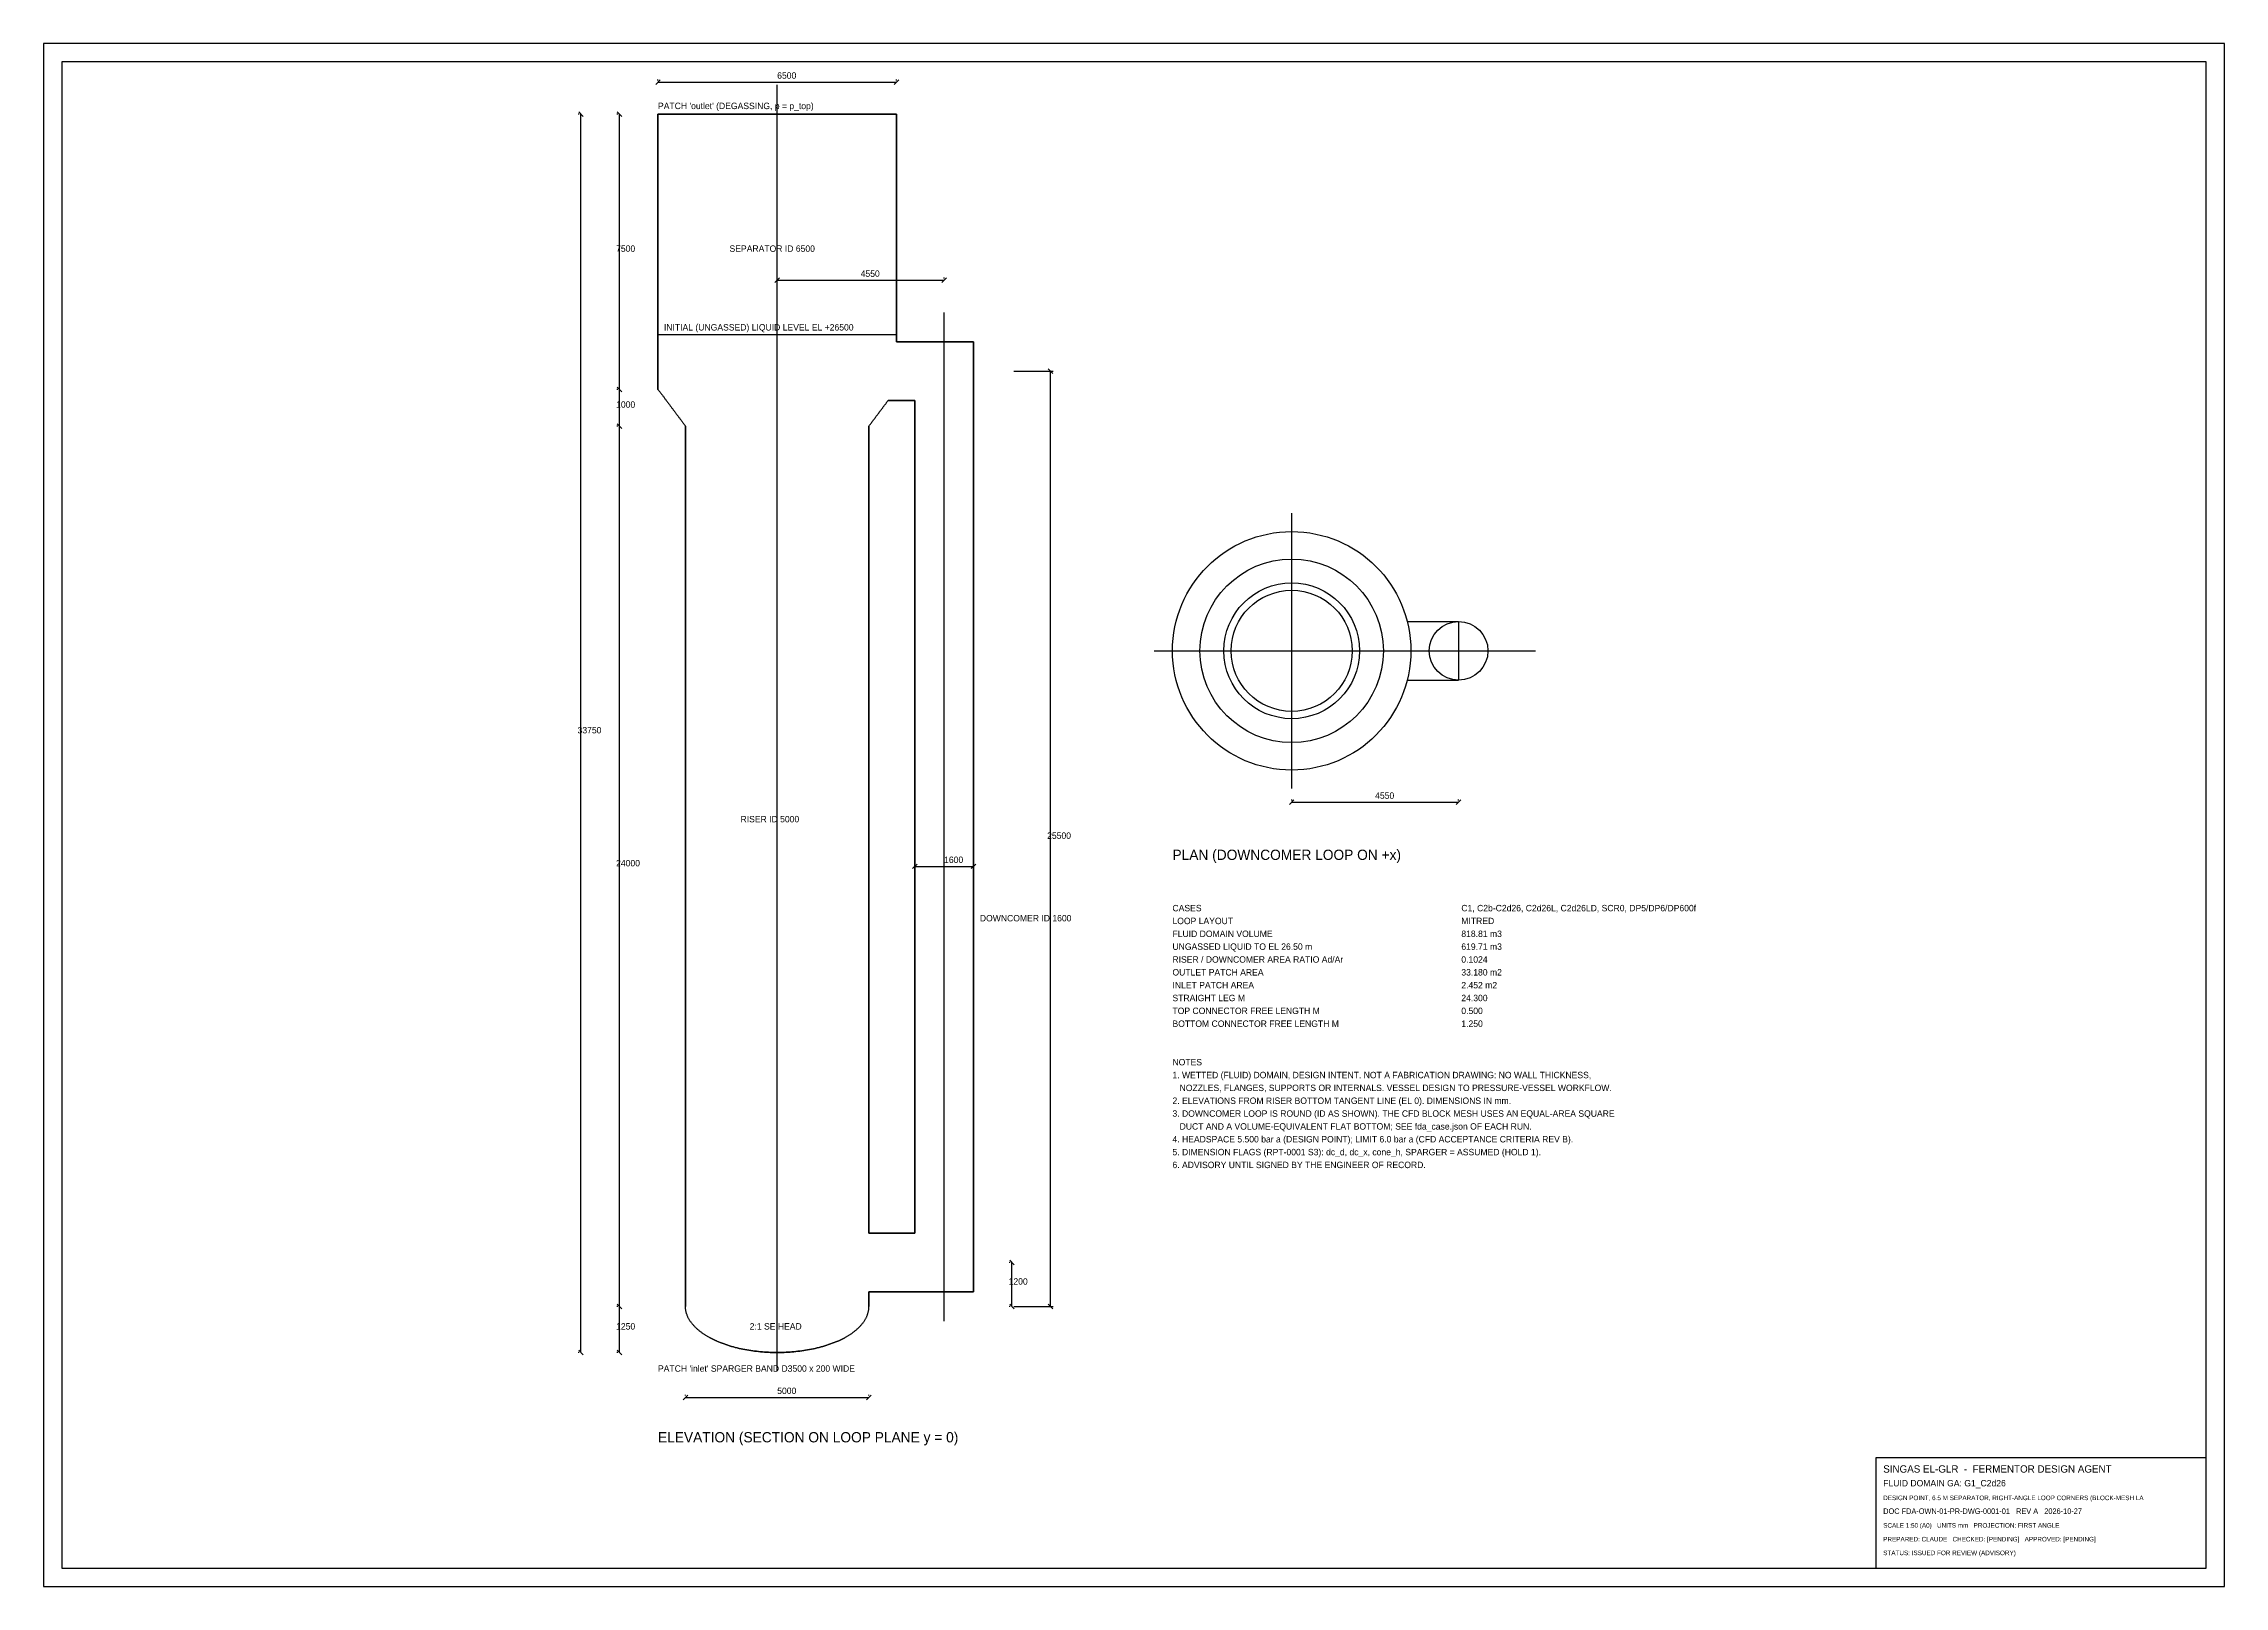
# Model space of a CAD drawing. Header units: millimetres. Extents: x -19999 to 39451, y -7625 to 34425.
import ezdxf

# ---------------------------------------------------------------- set-up
doc = ezdxf.new("R2010")
doc.units = ezdxf.units.MM
doc.header["$MEASUREMENT"] = 0
for name, color, linetype in [('BORDER', 7, 'CONTINUOUS'), ('CENTRE', 1, 'CONTINUOUS'), ('DIM', 3, 'CONTINUOUS'), ('HATCH_LIQ', 5, 'CONTINUOUS'), ('HIDDEN', 8, 'CONTINUOUS'), ('OUTLINE', 7, 'CONTINUOUS'), ('PATCH_INLET', 6, 'CONTINUOUS'), ('PATCH_OUTLET', 4, 'CONTINUOUS'), ('TEXT', 7, 'CONTINUOUS')]:
    doc.layers.add(name, color=color, linetype=linetype)

msp = doc.modelspace()

# ---------------------------------------------------------------- linework, layer by layer
at = {"layer": 'BORDER'}
for points in [[(-19999, -7625), (39451, -7625), (39451, 34425), (-19999, 34425), (-19999, -7625)], [(-19499, -7125), (38951, -7125), (38951, 33925), (-19499, 33925), (-19499, -7125)], [(29951, -7125), (38951, -7125), (38951, -4125), (29951, -4125), (29951, -7125)]]:
    msp.add_lwpolyline(points, dxfattribs=at)
at = {"layer": 'CENTRE'}
for p, q in [((0, -1750), (0, 33300)), ((4550, -400), (4550, 27100)), ((14025, 14125), (14025, 21625)), ((10275, 17875), (20675, 17875))]:
    msp.add_line(p, q, dxfattribs=at)
at = {"layer": 'DIM'}
for p, q in [((-3250, 33424), (-3250, 33450)), ((-3250, 33375), (3250, 33375)), ((3250, 33424), (3250, 33450)), ((-5399, 32500), (-5425, 32500)), ((-5350, -1250), (-5350, 32500)), ((-4349, 32500), (-4375, 32500)), ((-4300, 25000), (-4300, 32500)), ((0, 28024), (0, 28050)), ((0, 27975), (4550, 27975)), ((4550, 28024), (4550, 28050)), ((-4349, 25000), (-4375, 25000)), ((-4349, 25000), (-4375, 25000)), ((-4300, 24000), (-4300, 25000)), ((6451, 25500), (7525, 25500)), ((7450, 0), (7450, 25500)), ((-4349, 24000), (-4375, 24000)), ((-4349, 24000), (-4375, 24000)), ((-4300, 0), (-4300, 24000)), ((14025, 13799), (14025, 13825)), ((14025, 13750), (18575, 13750)), ((18575, 13799), (18575, 13825)), ((3750, 12049), (3750, 12075)), ((3750, 12000), (5350, 12000)), ((5350, 12049), (5350, 12075)), ((6351, 1200), (6325, 1200)), ((6400, 0), (6400, 1200)), ((-4349, 0), (-4375, 0)), ((-4349, 0), (-4375, 0)), ((-4300, -1250), (-4300, 0)), ((6351, 0), (6325, 0)), ((6451, 0), (7525, 0)), ((-5399, -1250), (-5425, -1250)), ((-4349, -1250), (-4375, -1250)), ((-2500, -2426), (-2500, -2400)), ((-2500, -2475), (2500, -2475)), ((2500, -2426), (2500, -2400))]:
    msp.add_line(p, q, dxfattribs=at)
for points in [[(-3188, 33438), (-3312, 33312)], [(3188, 33312), (3312, 33438)], [(-5288, 32438), (-5412, 32562)], [(-4238, 32438), (-4362, 32562)], [(63, 28038), (-63, 27912)], [(4488, 27912), (4612, 28038)], [(-4238, 24938), (-4362, 25062)], [(-4362, 25062), (-4238, 24938)], [(7512, 25438), (7388, 25562)], [(-4238, 23938), (-4362, 24062)], [(-4362, 24062), (-4238, 23938)], [(14088, 13812), (13962, 13688)], [(18512, 13688), (18638, 13812)], [(3812, 12062), (3688, 11938)], [(5288, 11938), (5412, 12062)], [(6462, 1138), (6338, 1262)], [(-4238, -63), (-4362, 63)], [(-4362, 63), (-4238, -63)], [(6338, 63), (6462, -63)], [(7388, 63), (7512, -63)], [(-5412, -1188), (-5288, -1312)], [(-4362, -1188), (-4238, -1312)], [(-2438, -2412), (-2562, -2538)], [(2438, -2538), (2562, -2412)]]:
    msp.add_lwpolyline(points, dxfattribs=at)
at = {"layer": 'HATCH_LIQ'}
msp.add_line((-3250, 26500), (3250, 26500), dxfattribs=at)
at = {"layer": 'HIDDEN'}
msp.add_line((18575, 18675), (18575, 17075), dxfattribs=at)
msp.add_circle((14025, 17875), 2500, dxfattribs=at)
at = {"layer": 'OUTLINE'}
for p, q in [((17175, 18675), (18575, 18675)), ((17175, 17075), (18575, 17075))]:
    msp.add_line(p, q, dxfattribs=at)
for points in [[(-3250, 32500), (3250, 32500)], [(-3250, 25000), (-3250, 32500)], [(3250, 32500), (-3250, 32500)], [(-3250, 32500), (-3250, 25000)], [(3250, 32500), (3250, 26300)], [(3250, 26300), (3250, 32500)], [(3250, 26300), (3750, 26300)], [(3750, 26300), (3250, 26300)], [(3750, 26300), (5350, 26300)], [(5350, 26300), (3750, 26300)], [(5350, 26300), (5350, 400)], [(5350, 400), (5350, 26300)], [(-3250, 25000), (-3238, 24984), (-3226, 24968), (-3214, 24952), (-3202, 24937), (-3190, 24921), (-3179, 24905), (-3167, 24889), (-3155, 24873), (-3143, 24857), (-3131, 24841), (-3119, 24825), (-3107, 24810), (-3095, 24794), (-3083, 24778), (-3071, 24762), (-3060, 24746), (-3048, 24730), (-3036, 24714), (-3024, 24698), (-3012, 24683), (-3000, 24667), (-2988, 24651), (-2976, 24635), (-2964, 24619), (-2952, 24603), (-2940, 24587), (-2929, 24571), (-2917, 24556), (-2905, 24540), (-2893, 24524), (-2881, 24508), (-2869, 24492), (-2857, 24476), (-2845, 24460), (-2833, 24444), (-2821, 24429), (-2810, 24413), (-2798, 24397), (-2786, 24381), (-2774, 24365), (-2762, 24349), (-2750, 24333), (-2738, 24317), (-2726, 24302), (-2714, 24286), (-2702, 24270), (-2690, 24254), (-2679, 24238), (-2667, 24222), (-2655, 24206), (-2643, 24190), (-2631, 24175), (-2619, 24159), (-2607, 24143), (-2595, 24127), (-2583, 24111), (-2571, 24095), (-2560, 24079), (-2548, 24063), (-2536, 24048), (-2524, 24032), (-2512, 24016), (-2500, 24000)], [(-3250, 25000), (-3238, 24984), (-3226, 24968), (-3214, 24952), (-3202, 24937), (-3190, 24921), (-3179, 24905), (-3167, 24889), (-3155, 24873), (-3143, 24857), (-3131, 24841), (-3119, 24825), (-3107, 24810), (-3095, 24794), (-3083, 24778), (-3071, 24762), (-3060, 24746), (-3048, 24730), (-3036, 24714), (-3024, 24698), (-3012, 24683), (-3000, 24667), (-2988, 24651), (-2976, 24635), (-2964, 24619), (-2952, 24603), (-2940, 24587), (-2929, 24571), (-2917, 24556), (-2905, 24540), (-2893, 24524), (-2881, 24508), (-2869, 24492), (-2857, 24476), (-2845, 24460), (-2833, 24444), (-2821, 24429), (-2810, 24413), (-2798, 24397), (-2786, 24381), (-2774, 24365), (-2762, 24349), (-2750, 24333), (-2738, 24317), (-2726, 24302), (-2714, 24286), (-2702, 24270), (-2690, 24254), (-2679, 24238), (-2667, 24222), (-2655, 24206), (-2643, 24190), (-2631, 24175), (-2619, 24159), (-2607, 24143), (-2595, 24127), (-2583, 24111), (-2571, 24095), (-2560, 24079), (-2548, 24063), (-2536, 24048), (-2524, 24032), (-2512, 24016), (-2500, 24000)], [(2500, 24000), (2508, 24011), (2517, 24022), (2525, 24033), (2533, 24044), (2542, 24056), (2550, 24067), (2558, 24078), (2567, 24089), (2575, 24100), (2583, 24111), (2592, 24122), (2600, 24133), (2608, 24144), (2617, 24156), (2625, 24167), (2633, 24178), (2642, 24189), (2650, 24200), (2658, 24211), (2667, 24222), (2675, 24233), (2683, 24244), (2692, 24256), (2700, 24267), (2708, 24278), (2717, 24289), (2725, 24300), (2733, 24311), (2742, 24322), (2750, 24333), (2758, 24344), (2767, 24356), (2775, 24367), (2783, 24378), (2792, 24389), (2800, 24400), (2808, 24411), (2817, 24422), (2825, 24433), (2833, 24444), (2842, 24456), (2850, 24467), (2858, 24478), (2867, 24489), (2875, 24500), (2883, 24511), (2892, 24522), (2900, 24533), (2908, 24544), (2917, 24556), (2925, 24567), (2933, 24578), (2942, 24589), (2950, 24600), (2958, 24611), (2967, 24622), (2975, 24633), (2983, 24644), (2992, 24656), (3000, 24667), (3008, 24678), (3017, 24689), (3025, 24700)], [(2500, 24000), (2508, 24011), (2517, 24022), (2525, 24033), (2533, 24044), (2542, 24056), (2550, 24067), (2558, 24078), (2567, 24089), (2575, 24100), (2583, 24111), (2592, 24122), (2600, 24133), (2608, 24144), (2617, 24156), (2625, 24167), (2633, 24178), (2642, 24189), (2650, 24200), (2658, 24211), (2667, 24222), (2675, 24233), (2683, 24244), (2692, 24256), (2700, 24267), (2708, 24278), (2717, 24289), (2725, 24300), (2733, 24311), (2742, 24322), (2750, 24333), (2758, 24344), (2767, 24356), (2775, 24367), (2783, 24378), (2792, 24389), (2800, 24400), (2808, 24411), (2817, 24422), (2825, 24433), (2833, 24444), (2842, 24456), (2850, 24467), (2858, 24478), (2867, 24489), (2875, 24500), (2883, 24511), (2892, 24522), (2900, 24533), (2908, 24544), (2917, 24556), (2925, 24567), (2933, 24578), (2942, 24589), (2950, 24600), (2958, 24611), (2967, 24622), (2975, 24633), (2983, 24644), (2992, 24656), (3000, 24667), (3008, 24678), (3017, 24689), (3025, 24700)], [(3750, 24700), (3025, 24700)], [(3025, 24700), (3750, 24700)], [(3750, 2000), (3750, 24700)], [(3750, 24700), (3750, 2000)], [(-2500, 0), (-2500, 24000)], [(-2500, 24000), (-2500, 0)], [(2500, 24000), (2500, 2000)], [(2500, 2000), (2500, 24000)], [(2500, 2000), (3750, 2000)], [(3750, 2000), (2500, 2000)], [(-1850, -841), (-1865, -832), (-1881, -823), (-1896, -815), (-1911, -806), (-1927, -797), (-1942, -787), (-1957, -778), (-1972, -769), (-1986, -759), (-2001, -749), (-2016, -739), (-2030, -729), (-2045, -719), (-2059, -709), (-2074, -698), (-2088, -688), (-2102, -677), (-2116, -666), (-2129, -655), (-2143, -644), (-2157, -632), (-2170, -621), (-2183, -609), (-2196, -597), (-2209, -585), (-2222, -573), (-2235, -560), (-2247, -548), (-2259, -535), (-2271, -522), (-2283, -509), (-2295, -496), (-2306, -482), (-2318, -469), (-2329, -455), (-2339, -441), (-2350, -427), (-2360, -412), (-2370, -398), (-2380, -383), (-2389, -368), (-2398, -353), (-2407, -337), (-2416, -322), (-2424, -306), (-2432, -290), (-2439, -274), (-2446, -258), (-2453, -242), (-2459, -225), (-2465, -208), (-2470, -192), (-2475, -175), (-2480, -158), (-2484, -140), (-2488, -123), (-2491, -106), (-2494, -88), (-2496, -71), (-2498, -53), (-2499, -35), (-2500, -18), (-2500, 0)], [(-1850, -841), (-1865, -832), (-1881, -823), (-1896, -815), (-1911, -806), (-1927, -797), (-1942, -787), (-1957, -778), (-1972, -769), (-1986, -759), (-2001, -749), (-2016, -739), (-2030, -729), (-2045, -719), (-2059, -709), (-2074, -698), (-2088, -688), (-2102, -677), (-2116, -666), (-2129, -655), (-2143, -644), (-2157, -632), (-2170, -621), (-2183, -609), (-2196, -597), (-2209, -585), (-2222, -573), (-2235, -560), (-2247, -548), (-2259, -535), (-2271, -522), (-2283, -509), (-2295, -496), (-2306, -482), (-2318, -469), (-2329, -455), (-2339, -441), (-2350, -427), (-2360, -412), (-2370, -398), (-2380, -383), (-2389, -368), (-2398, -353), (-2407, -337), (-2416, -322), (-2424, -306), (-2432, -290), (-2439, -274), (-2446, -258), (-2453, -242), (-2459, -225), (-2465, -208), (-2470, -192), (-2475, -175), (-2480, -158), (-2484, -140), (-2488, -123), (-2491, -106), (-2494, -88), (-2496, -71), (-2498, -53), (-2499, -35), (-2500, -18), (-2500, 0)], [(1850, -841), (1865, -832), (1881, -823), (1896, -815), (1911, -806), (1927, -797), (1942, -787), (1957, -778), (1972, -769), (1986, -759), (2001, -749), (2016, -739), (2030, -729), (2045, -719), (2059, -709), (2074, -698), (2088, -688), (2102, -677), (2116, -666), (2129, -655), (2143, -644), (2157, -632), (2170, -621), (2183, -609), (2196, -597), (2209, -585), (2222, -573), (2235, -560), (2247, -548), (2259, -535), (2271, -522), (2283, -509), (2295, -496), (2306, -482), (2318, -469), (2329, -455), (2339, -441), (2350, -427), (2360, -412), (2370, -398), (2380, -383), (2389, -368), (2398, -353), (2407, -337), (2416, -322), (2424, -306), (2432, -290), (2439, -274), (2446, -258), (2453, -242), (2459, -225), (2465, -208), (2470, -192), (2475, -175), (2480, -158), (2484, -140), (2488, -123), (2491, -106), (2494, -88), (2496, -71), (2498, -53), (2499, -35), (2500, -18), (2500, 0)], [(1850, -841), (1865, -832), (1881, -823), (1896, -815), (1911, -806), (1927, -797), (1942, -787), (1957, -778), (1972, -769), (1986, -759), (2001, -749), (2016, -739), (2030, -729), (2045, -719), (2059, -709), (2074, -698), (2088, -688), (2102, -677), (2116, -666), (2129, -655), (2143, -644), (2157, -632), (2170, -621), (2183, -609), (2196, -597), (2209, -585), (2222, -573), (2235, -560), (2247, -548), (2259, -535), (2271, -522), (2283, -509), (2295, -496), (2306, -482), (2318, -469), (2329, -455), (2339, -441), (2350, -427), (2360, -412), (2370, -398), (2380, -383), (2389, -368), (2398, -353), (2407, -337), (2416, -322), (2424, -306), (2432, -290), (2439, -274), (2446, -258), (2453, -242), (2459, -225), (2465, -208), (2470, -192), (2475, -175), (2480, -158), (2484, -140), (2488, -123), (2491, -106), (2494, -88), (2496, -71), (2498, -53), (2499, -35), (2500, -18), (2500, 0)], [(2500, 400), (2500, 0)], [(3750, 400), (2500, 400)], [(2500, 0), (2500, 400)], [(2500, 400), (3750, 400)], [(5350, 400), (3750, 400)], [(3750, 400), (5350, 400)], [(-1650, -939), (-1653, -938), (-1656, -936), (-1660, -935), (-1663, -933), (-1666, -932), (-1669, -930), (-1673, -929), (-1676, -928), (-1679, -926), (-1682, -925), (-1686, -923), (-1689, -922), (-1692, -920), (-1695, -919), (-1698, -917), (-1702, -916), (-1705, -914), (-1708, -913), (-1711, -911), (-1714, -910), (-1718, -908), (-1721, -907), (-1724, -905), (-1727, -904), (-1730, -902), (-1734, -901), (-1737, -899), (-1740, -898), (-1743, -896), (-1746, -894), (-1750, -893), (-1753, -891), (-1756, -890), (-1759, -888), (-1762, -887), (-1765, -885), (-1769, -884), (-1772, -882), (-1775, -880), (-1778, -879), (-1781, -877), (-1784, -876), (-1787, -874), (-1791, -872), (-1794, -871), (-1797, -869), (-1800, -867), (-1803, -866), (-1806, -864), (-1809, -863), (-1813, -861), (-1816, -859), (-1819, -858), (-1822, -856), (-1825, -854), (-1828, -853), (-1831, -851), (-1834, -849), (-1838, -848), (-1841, -846), (-1844, -844), (-1847, -842), (-1850, -841)], [(-1650, -939), (-1653, -938), (-1656, -936), (-1660, -935), (-1663, -933), (-1666, -932), (-1669, -930), (-1673, -929), (-1676, -928), (-1679, -926), (-1682, -925), (-1686, -923), (-1689, -922), (-1692, -920), (-1695, -919), (-1698, -917), (-1702, -916), (-1705, -914), (-1708, -913), (-1711, -911), (-1714, -910), (-1718, -908), (-1721, -907), (-1724, -905), (-1727, -904), (-1730, -902), (-1734, -901), (-1737, -899), (-1740, -898), (-1743, -896), (-1746, -894), (-1750, -893), (-1753, -891), (-1756, -890), (-1759, -888), (-1762, -887), (-1765, -885), (-1769, -884), (-1772, -882), (-1775, -880), (-1778, -879), (-1781, -877), (-1784, -876), (-1787, -874), (-1791, -872), (-1794, -871), (-1797, -869), (-1800, -867), (-1803, -866), (-1806, -864), (-1809, -863), (-1813, -861), (-1816, -859), (-1819, -858), (-1822, -856), (-1825, -854), (-1828, -853), (-1831, -851), (-1834, -849), (-1838, -848), (-1841, -846), (-1844, -844), (-1847, -842), (-1850, -841)], [(-1650, -939), (-1601, -960), (-1551, -980), (-1501, -1000), (-1450, -1018), (-1400, -1036), (-1349, -1052), (-1298, -1068), (-1246, -1084), (-1194, -1098), (-1143, -1112), (-1090, -1125), (-1038, -1137), (-986, -1149), (-933, -1160), (-881, -1170), (-828, -1179), (-775, -1188), (-722, -1197), (-669, -1204), (-616, -1212), (-562, -1218), (-509, -1224), (-456, -1229), (-402, -1234), (-349, -1238), (-295, -1241), (-241, -1244), (-188, -1246), (-134, -1248), (-80, -1249), (-27, -1250), (27, -1250), (80, -1249), (134, -1248), (188, -1246), (241, -1244), (295, -1241), (349, -1238), (402, -1234), (456, -1229), (509, -1224), (562, -1218), (616, -1212), (669, -1204), (722, -1197), (775, -1188), (828, -1179), (881, -1170), (933, -1160), (986, -1149), (1038, -1137), (1090, -1125), (1143, -1112), (1194, -1098), (1246, -1084), (1298, -1068), (1349, -1052), (1400, -1036), (1450, -1018), (1501, -1000), (1551, -980), (1601, -960), (1650, -939)], [(1650, -939), (1601, -960), (1551, -980), (1501, -1000), (1450, -1018), (1400, -1036), (1349, -1052), (1298, -1068), (1246, -1084), (1194, -1098), (1143, -1112), (1090, -1125), (1038, -1137), (986, -1149), (933, -1160), (881, -1170), (828, -1179), (775, -1188), (722, -1197), (669, -1204), (616, -1212), (562, -1218), (509, -1224), (456, -1229), (402, -1234), (349, -1238), (295, -1241), (241, -1244), (188, -1246), (134, -1248), (80, -1249), (27, -1250), (-27, -1250), (-80, -1249), (-134, -1248), (-188, -1246), (-241, -1244), (-295, -1241), (-349, -1238), (-402, -1234), (-456, -1229), (-509, -1224), (-562, -1218), (-616, -1212), (-669, -1204), (-722, -1197), (-775, -1188), (-828, -1179), (-881, -1170), (-933, -1160), (-986, -1149), (-1038, -1137), (-1090, -1125), (-1143, -1112), (-1194, -1098), (-1246, -1084), (-1298, -1068), (-1349, -1052), (-1400, -1036), (-1450, -1018), (-1501, -1000), (-1551, -980), (-1601, -960), (-1650, -939)], [(1650, -939), (1653, -938), (1656, -936), (1660, -935), (1663, -933), (1666, -932), (1669, -930), (1673, -929), (1676, -928), (1679, -926), (1682, -925), (1686, -923), (1689, -922), (1692, -920), (1695, -919), (1698, -917), (1702, -916), (1705, -914), (1708, -913), (1711, -911), (1714, -910), (1718, -908), (1721, -907), (1724, -905), (1727, -904), (1730, -902), (1734, -901), (1737, -899), (1740, -898), (1743, -896), (1746, -894), (1750, -893), (1753, -891), (1756, -890), (1759, -888), (1762, -887), (1765, -885), (1769, -884), (1772, -882), (1775, -880), (1778, -879), (1781, -877), (1784, -876), (1787, -874), (1791, -872), (1794, -871), (1797, -869), (1800, -867), (1803, -866), (1806, -864), (1809, -863), (1813, -861), (1816, -859), (1819, -858), (1822, -856), (1825, -854), (1828, -853), (1831, -851), (1834, -849), (1838, -848), (1841, -846), (1844, -844), (1847, -842), (1850, -841)], [(1650, -939), (1653, -938), (1656, -936), (1660, -935), (1663, -933), (1666, -932), (1669, -930), (1673, -929), (1676, -928), (1679, -926), (1682, -925), (1686, -923), (1689, -922), (1692, -920), (1695, -919), (1698, -917), (1702, -916), (1705, -914), (1708, -913), (1711, -911), (1714, -910), (1718, -908), (1721, -907), (1724, -905), (1727, -904), (1730, -902), (1734, -901), (1737, -899), (1740, -898), (1743, -896), (1746, -894), (1750, -893), (1753, -891), (1756, -890), (1759, -888), (1762, -887), (1765, -885), (1769, -884), (1772, -882), (1775, -880), (1778, -879), (1781, -877), (1784, -876), (1787, -874), (1791, -872), (1794, -871), (1797, -869), (1800, -867), (1803, -866), (1806, -864), (1809, -863), (1813, -861), (1816, -859), (1819, -858), (1822, -856), (1825, -854), (1828, -853), (1831, -851), (1834, -849), (1838, -848), (1841, -846), (1844, -844), (1847, -842), (1850, -841)]]:
    msp.add_lwpolyline(points, dxfattribs=at)
for centre, radius in [((14025, 17875), 3250), ((18575, 17875), 800)]:
    msp.add_circle(centre, radius, dxfattribs=at)
at = {"layer": 'PATCH_INLET'}
for p, q in [((-1650, -939), (-1850, -841)), ((1650, -939), (1850, -841))]:
    msp.add_line(p, q, dxfattribs=at)
for radius in [1850, 1650]:
    msp.add_circle((14025, 17875), radius, dxfattribs=at)
at = {"layer": 'PATCH_OUTLET'}
msp.add_line((-3250, 32500), (3250, 32500), dxfattribs=at)

# ---------------------------------------------------------------- texts
at = {"layer": 'BORDER'}
for s, height, p in [('SINGAS EL-GLR  -  FERMENTOR DESIGN AGENT', 200, (30151, -4525)), ('FLUID DOMAIN GA: G1_C2d26', 175, (30151, -4900)), ('DESIGN POINT, 6.5 M SEPARATOR, RIGHT-ANGLE LOOP CORNERS (BLOCK-MESH LA', 125, (30151, -5275)), ('SCALE 1:50 (A0)   UNITS mm   PROJECTION: FIRST ANGLE', 125, (30151, -6025)), ('DOC FDA-OWN-01-PR-DWG-0001-01   REV A   2026-10-27', 150, (30151, -5650)), ('PREPARED: CLAUDE   CHECKED: [PENDING]   APPROVED: [PENDING]', 125, (30151, -6400)), ('STATUS: ISSUED FOR REVIEW (ADVISORY)', 125, (30151, -6775))]:
    msp.add_text(s, height=height, dxfattribs=at).set_placement(p)
at = {"layer": 'DIM'}
for s, p in [('6500', (0, 33468)), ('7500', (-4392, 28750)), ('4550', (2275, 28068)), ('1000', (-4392, 24500)), ('33750', (-5442, 15625)), ('4550', (16300, 13842)), ('25500', (7358, 12750)), ('24000', (-4392, 12000)), ('1600', (4550, 12092)), ('1200', (6308, 600)), ('1250', (-4392, -625)), ('5000', (0, -2382))]:
    msp.add_text(s, height=175, dxfattribs=at).set_placement(p)
at = {"layer": 'HATCH_LIQ'}
msp.add_text('INITIAL (UNGASSED) LIQUID LEVEL EL +26500', height=175, dxfattribs=at).set_placement((-3088, 26605))
at = {"layer": 'PATCH_INLET'}
msp.add_text("PATCH 'inlet' SPARGER BAND D3500 x 200 WIDE", height=175, dxfattribs=at).set_placement((-3250, -1775))
at = {"layer": 'PATCH_OUTLET'}
msp.add_text("PATCH 'outlet' (DEGASSING, p = p_top)", height=175, dxfattribs=at).set_placement((-3250, 32640))
at = {"layer": 'TEXT'}
for s, height, p in [('SEPARATOR ID 6500', 175, (-1300, 28750)), ('RISER ID 5000', 175, (-1000, 13200)), ('PLAN (DOWNCOMER LOOP ON +x)', 280, (10775, 12175)), ('CASES', 175, (10775, 10775)), ('C1, C2b-C2d26, C2d26L, C2d26LD, SCR0, DP5/DP6/DP600f', 175, (18650, 10775)), ('DOWNCOMER ID 1600', 175, (5525, 10500)), ('LOOP LAYOUT', 175, (10775, 10425)), ('FLUID DOMAIN VOLUME', 175, (10775, 10075)), ('818.81 m3', 175, (18650, 10075)), ('MITRED', 175, (18650, 10425)), ('UNGASSED LIQUID TO EL 26.50 m', 175, (10775, 9725)), ('RISER / DOWNCOMER AREA RATIO Ad/Ar', 175, (10775, 9375)), ('0.1024', 175, (18650, 9375)), ('619.71 m3', 175, (18650, 9725)), ('OUTLET PATCH AREA', 175, (10775, 9025)), ('33.180 m2', 175, (18650, 9025)), ('STRAIGHT LEG M', 175, (10775, 8325)), ('INLET PATCH AREA', 175, (10775, 8675)), ('2.452 m2', 175, (18650, 8675)), ('24.300', 175, (18650, 8325)), ('TOP CONNECTOR FREE LENGTH M', 175, (10775, 7975)), ('BOTTOM CONNECTOR FREE LENGTH M', 175, (10775, 7625)), ('0.500', 175, (18650, 7975)), ('1.250', 175, (18650, 7625)), ('NOTES', 175, (10775, 6575)), ('1. WETTED (FLUID) DOMAIN, DESIGN INTENT. NOT A FABRICATION DRAWING: NO WALL THICKNESS,', 175, (10775, 6225)), ('   NOZZLES, FLANGES, SUPPORTS OR INTERNALS. VESSEL DESIGN TO PRESSURE-VESSEL WORKFLOW.', 175, (10775, 5875)), ('3. DOWNCOMER LOOP IS ROUND (ID AS SHOWN). THE CFD BLOCK MESH USES AN EQUAL-AREA SQUARE', 175, (10775, 5175)), ('2. ELEVATIONS FROM RISER BOTTOM TANGENT LINE (EL 0). DIMENSIONS IN mm.', 175, (10775, 5525)), ('   DUCT AND A VOLUME-EQUIVALENT FLAT BOTTOM; SEE fda_case.json OF EACH RUN.', 175, (10775, 4825)), ('4. HEADSPACE 5.500 bar a (DESIGN POINT); LIMIT 6.0 bar a (CFD ACCEPTANCE CRITERIA REV B).', 175, (10775, 4475)), ('5. DIMENSION FLAGS (RPT-0001 S3): dc_d, dc_x, cone_h, SPARGER = ASSUMED (HOLD 1).', 175, (10775, 4125)), ('6. ADVISORY UNTIL SIGNED BY THE ENGINEER OF RECORD.', 175, (10775, 3775)), ('2:1 SE HEAD', 175, (-750, -625)), ('ELEVATION (SECTION ON LOOP PLANE y = 0)', 280, (-3250, -3700))]:
    msp.add_text(s, height=height, dxfattribs=at).set_placement(p)

doc.saveas('drawing.dxf')
